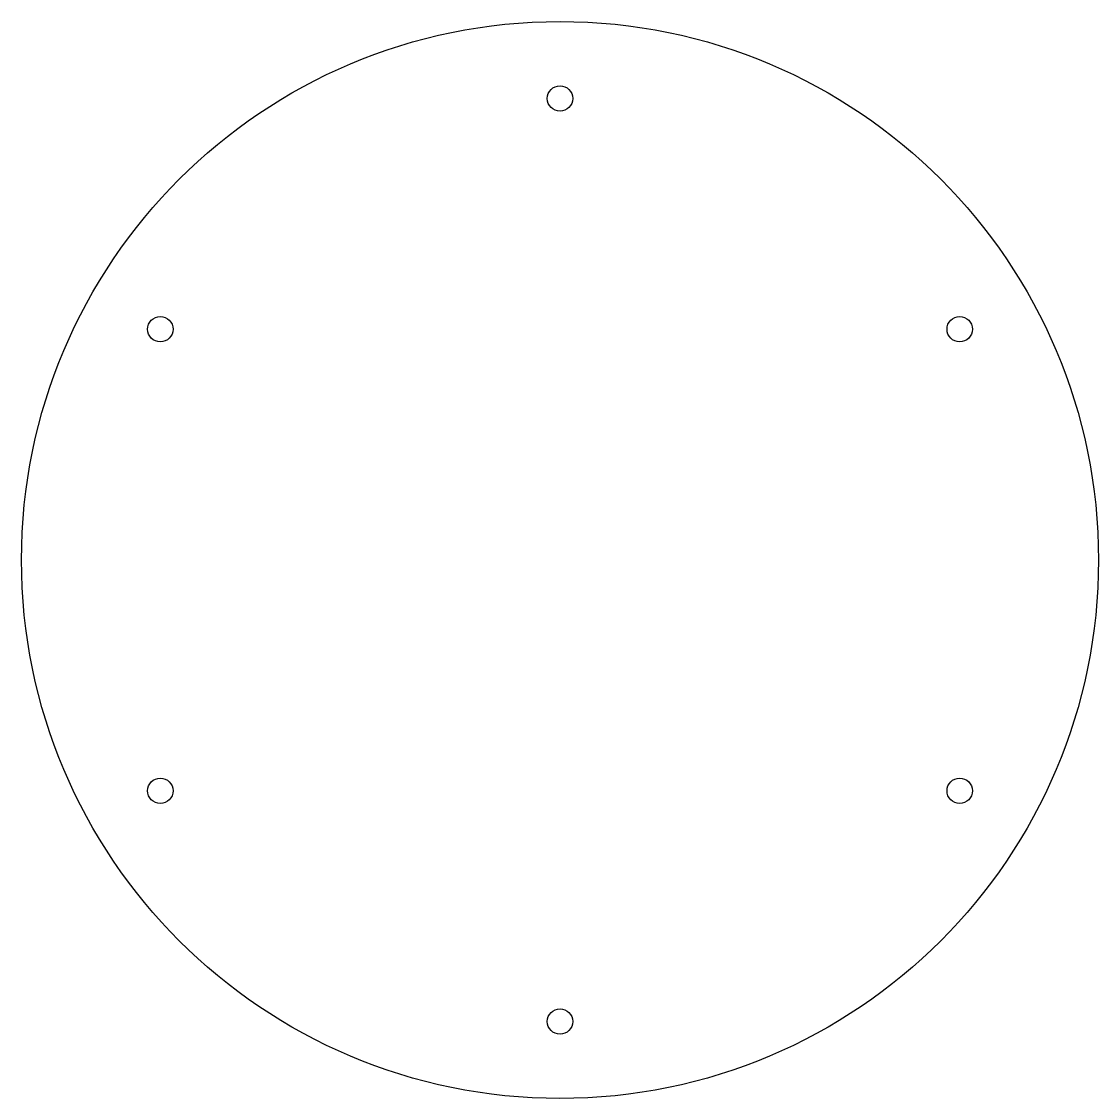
# Model space of a CAD drawing. Header units: millimetres. Extents: x -70 to 70, y -70 to 70.
import ezdxf

# ---------------------------------------------------------------- set-up
doc = ezdxf.new("R2010")
doc.units = ezdxf.units.MM

msp = doc.modelspace()

# ---------------------------------------------------------------- linework, layer by layer
at = {"color": 7, "linetype": 'Continuous', "lineweight": 25}
for centre, radius in [((0, 0), 70), ((0, 60), 1.65), ((-51.96, 30), 1.65), ((51.96, 30), 1.65), ((-51.96, -30), 1.65), ((51.96, -30), 1.65), ((0, -60), 1.65)]:
    msp.add_circle(centre, radius, dxfattribs=at)

doc.saveas('drawing.dxf')
